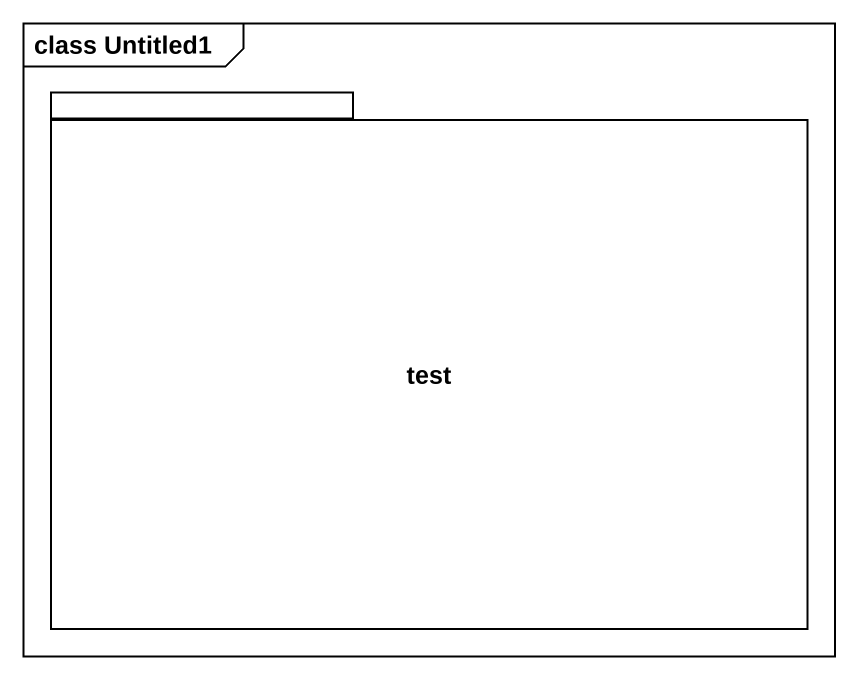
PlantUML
@startuml
mainframe class Untitled1
package test {
}
@enduml
